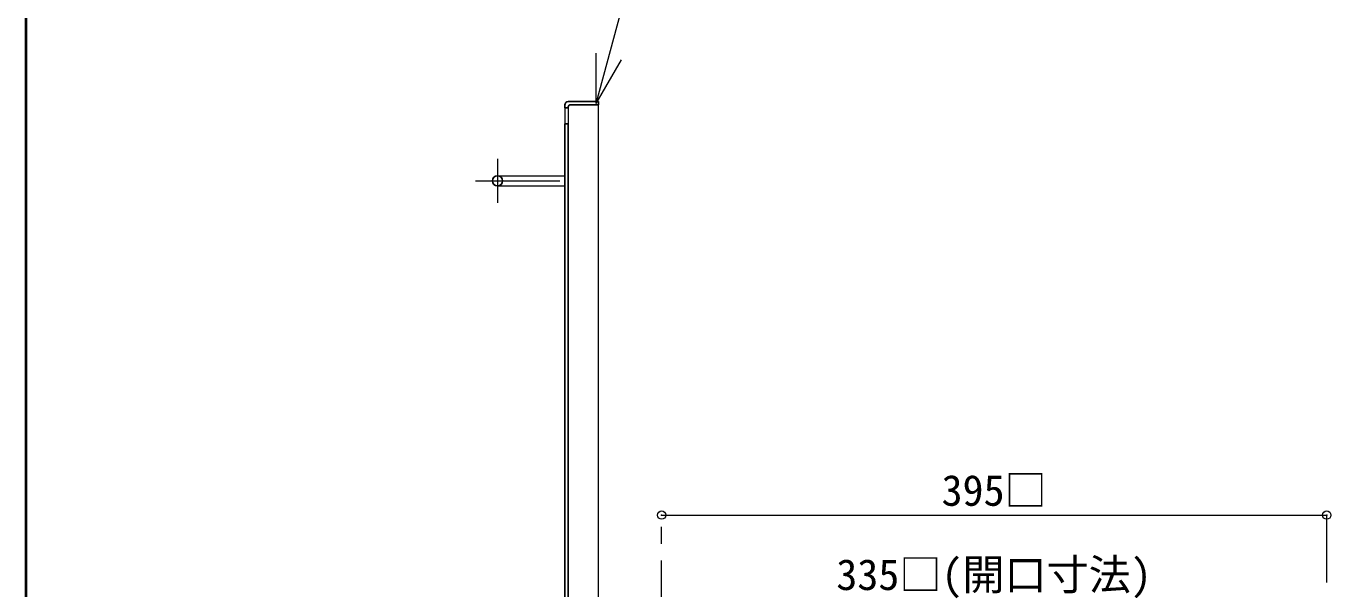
# Model space of a CAD drawing. Units: millimetres at full size, sheet at 1:10; details may follow other scales. Extents: x -2123 to 1927, y -1358 to 1452.
# Drawn here: x -2123 to -1348, y 165 to 499 of the extents above; entities that cross this region are included whole.
import ezdxf
from ezdxf.enums import TextEntityAlignment as Align

# ---------------------------------------------------------------- set-up
doc = ezdxf.new("R2010")
doc.units = ezdxf.units.MM
doc.header["$LTSCALE"] = 10
doc.header["$PDMODE"] = 32
doc.header["$PDSIZE"] = 5
doc.linetypes.add('CHAIN1', pattern=[8, 5, -1, 1, -1])
doc.layers.add('0-0', color=7, linetype='Continuous', lineweight=18)
doc.styles.add('ＭＳ ゴシック', font='')
doc.styles.get('ＭＳ ゴシック').set_extended_font_data('MS Gothic')

msp = doc.modelspace()

# ---------------------------------------------------------------- linework, layer by layer
at = {"layer": '0-0', "color": 1, "lineweight": 40}
msp.add_line((-2122.8, -1358.09), (-2122.8, 1451.91), dxfattribs=at)
at = {"layer": '0-0'}
for p, q in [((-1784.15, 453.27), (-1751.65, 574.57)), ((-1784.15, 453.27), (-1784.15, 483.27)), ((-1784.15, 453.27), (-1769.15, 479.25)), ((-1802.8, 450.66), (-1802.8, 441.16)), ((-1800.8, 450.66), (-1800.8, 441.16)), ((-1842.8, 410.41), (-1802.8, 410.41)), ((-1842.8, 404.41), (-1802.8, 404.41))]:
    msp.add_line(p, q, dxfattribs=at)
at = {"layer": '0-0', "color": 5, "lineweight": 25}
for p, q in [((-1802.8, 450.66), (-1802.8, 452.41)), ((-1802.8, 450.66), (-1800.8, 450.66)), ((-1800.8, 454.41), (-1782.8, 454.41)), ((-1800.8, 450.66), (-1800.8, 451.41)), ((-1799.8, 452.41), (-1782.8, 452.41)), ((-1782.8, 452.41), (-1782.8, 454.41)), ((-1802.8, 441.16), (-1800.8, 441.16)), ((-1802.8, 441.16), (-1802.8, 41.41)), ((-1800.8, 441.16), (-1800.8, 42.41))]:
    msp.add_line(p, q, dxfattribs=at)
at = {"layer": '0-0', "color": 4, "lineweight": 9}
for p, q in [((-1782.8, 41.41), (-1782.8, 452.41)), ((-1745.3, 208.91), (-1350.3, 208.91))]:
    msp.add_line(p, q, dxfattribs=at)
at = {"layer": '0-0', "color": 4, "linetype": 'CHAIN1', "lineweight": 9}
for p, q in [((-1842.8, 420.41), (-1842.8, 394.41)), ((-1855.8, 407.41), (-1802.8, 407.41)), ((-1745.3, -28.09), (-1745.3, 208.91)), ((-1350.3, 8.91), (-1350.3, 208.91))]:
    msp.add_line(p, q, dxfattribs=at)
at = {"layer": '0-0', "color": 5, "lineweight": 25}
msp.add_circle((-1842.8, 407.41), 3, dxfattribs=at)
for centre, radius in [((-1800.8, 452.41), 2), ((-1799.8, 451.41), 1)]:
    msp.add_arc(centre, radius, 90, 180, dxfattribs=at)
at = {"layer": '0-0', "color": 1}
for p in [(-1745.3, 208.91), (-1350.3, 208.91)]:
    msp.add_point(p, dxfattribs=at)

# ---------------------------------------------------------------- texts
at = {"layer": '0-0', "style": 'ＭＳ ゴシック'}
for s, p in [('395□', (-1579.05, 208.91)), ('335□(開口寸法)', (-1641.55, 158.91))]:
    msp.add_text(s, height=18.33, dxfattribs=at).set_placement(p, align=Align.BOTTOM_LEFT)

doc.saveas('drawing.dxf')
